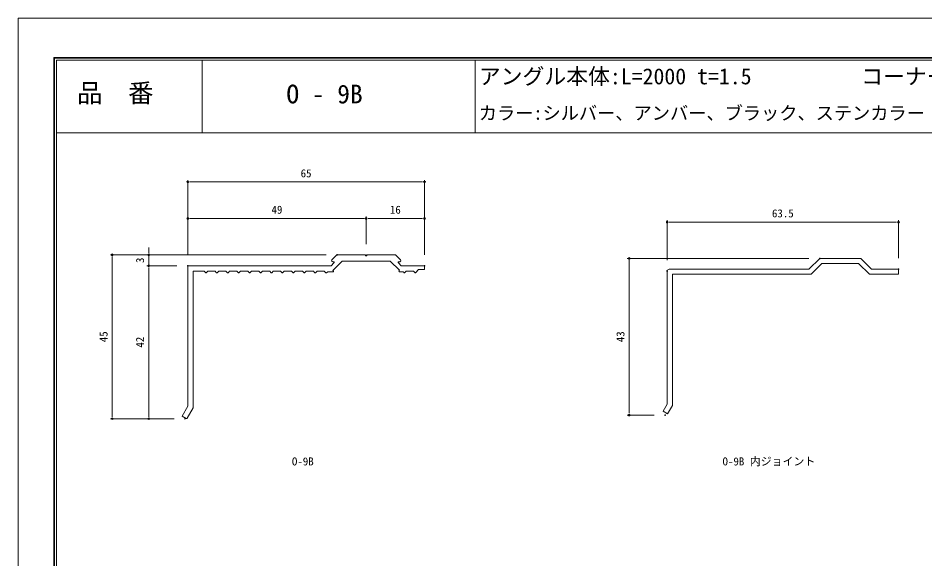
# Model space of a CAD drawing. Units: millimetres on the paper. Extents: x -210 to 210, y -148 to 148.
# Drawn here: x -210 to 39, y 0 to 148.5 of the extents above; entities that cross this region are included whole.
import ezdxf
from ezdxf.enums import TextEntityAlignment as Align

# ---------------------------------------------------------------- set-up
doc = ezdxf.new("R2010")
doc.units = ezdxf.units.MM
doc.header["$PDMODE"] = 32
doc.header["$PDSIZE"] = 0.2
for name, color, linetype, lineweight in [('0-0_0', 7, 'Continuous', 9), ('0-1_1-1図枠', 3, 'Continuous', 18), ('0-3_2-1寸法', 7, 'Continuous', 9), ('0-4_Defpoints', 7, 'Continuous', 9), ('0-6_5-1実寸型', 1, 'Continuous', 18)]:
    doc.layers.add(name, color=color, linetype=linetype, lineweight=lineweight)
doc.layers.add('0-2_1-2図名', color=7, linetype='Continuous')
doc.layers.add('0-5_1-4文字', color=7, linetype='Continuous')
doc.styles.add('ＭＳ ゴシック', font='')
doc.styles.get('ＭＳ ゴシック').set_extended_font_data('MS Gothic')

# ---------------------------------------------------------------- blocks, each defined once
blk = doc.blocks.new('_Dot')
at = {"layer": '0-0_0'}
for p, q in [((-0.5, 0), (-1, 0)), ((0.25, 0), (-0.25, 0))]:
    blk.add_line(p, q, dxfattribs=at)
blk.add_circle((0, 0), 0.25, dxfattribs=at)
blk = doc.blocks.new('D0')
at = {"layer": '0-3_2-1寸法'}
for p, q in [((178.256, 230.55), (178.256, 241.5)), ((179.256, 241), (240.756, 241)), ((241.756, 231.05), (241.756, 241.5))]:
    blk.add_line(p, q, dxfattribs=at)
at = {"layer": '0-4_Defpoints'}
for p in [(241.756, 241), (178.256, 227.55), (241.756, 228.05)]:
    blk.add_point(p, dxfattribs=at)
at = {"layer": '0-3_2-1寸法', "rotation": 180}
blk.add_blockref('_Dot', (178.256, 241), dxfattribs=at)
at = {"layer": '0-3_2-1寸法'}
blk.add_blockref('_Dot', (241.756, 241), dxfattribs=at)
at = {"layer": '0-3_2-1寸法', "style": 'ＭＳ ゴシック'}
blk.add_text('63.5', height=2.199, dxfattribs=at).set_placement((207.006, 241.625), align=Align.BOTTOM_LEFT)
blk = doc.blocks.new('D1')
at = {"layer": '0-3_2-1寸法'}
for p, q in [((217.126, 231), (167.288, 231)), ((167.788, 230), (167.788, 189)), ((174.69, 188), (167.288, 188))]:
    blk.add_line(p, q, dxfattribs=at)
at = {"layer": '0-4_Defpoints'}
for p in [(220.126, 231), (167.788, 188), (177.69, 188)]:
    blk.add_point(p, dxfattribs=at)
at = {"layer": '0-3_2-1寸法'}
for p, rotation in [((167.788, 231), 90), ((167.788, 188), 270)]:
    blk.add_blockref('_Dot', p, dxfattribs=dict(at, rotation=rotation))
at = {"layer": '0-3_2-1寸法', "style": 'ＭＳ ゴシック'}
blk.add_text('43', height=2.199, rotation=90, dxfattribs=at).set_placement((167.163, 208), align=Align.BOTTOM_LEFT)
blk = doc.blocks.new('D4')
at = {"layer": '0-3_2-1寸法'}
for p, q in [((46.584, 232), (46.584, 252.5)), ((110.584, 252), (47.584, 252)), ((111.584, 232), (111.584, 252.5))]:
    blk.add_line(p, q, dxfattribs=at)
at = {"layer": '0-4_Defpoints'}
for p in [(46.584, 252), (46.584, 229), (111.584, 229)]:
    blk.add_point(p, dxfattribs=at)
at = {"layer": '0-3_2-1寸法', "rotation": 180}
blk.add_blockref('_Dot', (46.584, 252), dxfattribs=at)
at = {"layer": '0-3_2-1寸法'}
blk.add_blockref('_Dot', (111.584, 252), dxfattribs=at)
at = {"layer": '0-3_2-1寸法', "style": 'ＭＳ ゴシック'}
blk.add_text('65', height=2.199, dxfattribs=at).set_placement((77.584, 252.625), align=Align.BOTTOM_LEFT)
blk = doc.blocks.new('D5')
at = {"layer": '0-3_2-1寸法'}
for p, q in [((43.584, 229), (35.354, 229)), ((35.854, 228), (35.854, 188)), ((42.844, 187), (35.354, 187))]:
    blk.add_line(p, q, dxfattribs=at)
at = {"layer": '0-4_Defpoints'}
for p in [(46.584, 229), (35.854, 187), (45.844, 187)]:
    blk.add_point(p, dxfattribs=at)
at = {"layer": '0-3_2-1寸法'}
for p, rotation in [((35.854, 229), 90), ((35.854, 187), 270)]:
    blk.add_blockref('_Dot', p, dxfattribs=dict(at, rotation=rotation))
at = {"layer": '0-3_2-1寸法', "style": 'ＭＳ ゴシック'}
blk.add_text('42', height=2.199, rotation=90, dxfattribs=at).set_placement((35.229, 206.5), align=Align.BOTTOM_LEFT)
blk = doc.blocks.new('D6')
at = {"layer": '0-3_2-1寸法'}
for p, q in [((84.584, 232), (35.354, 232)), ((35.854, 233), (35.854, 234)), ((35.854, 229), (35.854, 232)), ((43.584, 229), (35.354, 229)), ((35.854, 228), (35.854, 227))]:
    blk.add_line(p, q, dxfattribs=at)
at = {"layer": '0-4_Defpoints'}
for p in [(35.854, 232), (87.584, 232), (46.584, 229)]:
    blk.add_point(p, dxfattribs=at)
at = {"layer": '0-3_2-1寸法'}
for p, rotation in [((35.854, 232), 270), ((35.854, 229), 90)]:
    blk.add_blockref('_Dot', p, dxfattribs=dict(at, rotation=rotation))
at = {"layer": '0-3_2-1寸法', "style": 'ＭＳ ゴシック'}
blk.add_text('3', height=2.199, rotation=90, dxfattribs=at).set_placement((35.229, 229.75), align=Align.BOTTOM_LEFT)
blk = doc.blocks.new('D7')
at = {"layer": '0-3_2-1寸法'}
for p, q in [((46.584, 232), (46.584, 242.5)), ((47.584, 242), (94.584, 242)), ((95.584, 234.9), (95.584, 242.5))]:
    blk.add_line(p, q, dxfattribs=at)
at = {"layer": '0-4_Defpoints'}
for p in [(95.584, 242), (95.584, 231.9), (46.584, 229)]:
    blk.add_point(p, dxfattribs=at)
at = {"layer": '0-3_2-1寸法', "rotation": 180}
blk.add_blockref('_Dot', (46.584, 242), dxfattribs=at)
at = {"layer": '0-3_2-1寸法'}
blk.add_blockref('_Dot', (95.584, 242), dxfattribs=at)
at = {"layer": '0-3_2-1寸法', "style": 'ＭＳ ゴシック'}
blk.add_text('49', height=2.199, dxfattribs=at).set_placement((69.584, 242.625), align=Align.BOTTOM_LEFT)
blk = doc.blocks.new('D8')
at = {"layer": '0-3_2-1寸法'}
for p, q in [((95.584, 234.9), (95.584, 242.5)), ((96.584, 242), (110.584, 242)), ((111.584, 232), (111.584, 242.5))]:
    blk.add_line(p, q, dxfattribs=at)
at = {"layer": '0-4_Defpoints'}
for p in [(111.584, 242), (95.584, 231.9), (111.584, 229)]:
    blk.add_point(p, dxfattribs=at)
at = {"layer": '0-3_2-1寸法', "rotation": 180}
blk.add_blockref('_Dot', (95.584, 242), dxfattribs=at)
at = {"layer": '0-3_2-1寸法'}
blk.add_blockref('_Dot', (111.584, 242), dxfattribs=at)
at = {"layer": '0-3_2-1寸法', "style": 'ＭＳ ゴシック'}
blk.add_text('16', height=2.199, dxfattribs=at).set_placement((102.084, 242.625), align=Align.BOTTOM_LEFT)
blk = doc.blocks.new('D9')
at = {"layer": '0-3_2-1寸法'}
for p, q in [((84.584, 232), (25.354, 232)), ((25.854, 188), (25.854, 231)), ((42.844, 187), (25.354, 187))]:
    blk.add_line(p, q, dxfattribs=at)
at = {"layer": '0-4_Defpoints'}
for p in [(25.854, 232), (87.584, 232), (45.844, 187)]:
    blk.add_point(p, dxfattribs=at)
at = {"layer": '0-3_2-1寸法'}
for p, rotation in [((25.854, 232), 90), ((25.854, 187), 270)]:
    blk.add_blockref('_Dot', p, dxfattribs=dict(at, rotation=rotation))
at = {"layer": '0-3_2-1寸法', "style": 'ＭＳ ゴシック'}
blk.add_text('45', height=2.199, rotation=90, dxfattribs=at).set_placement((25.229, 208), align=Align.BOTTOM_LEFT)

msp = doc.modelspace()

# ---------------------------------------------------------------- linework, layer by layer
at = {"layer": '0-1_1-1図枠'}
for p, q in [((-199.997, 137.5), (-199.997, -137.5)), ((-199.997, 137.5), (200.003, 137.5)), ((-199.497, 137), (-199.497, -137)), ((-199.497, 137), (199.503, 137)), ((-159.497, 137), (-159.497, 117)), ((-84.497, 137), (-84.497, 117)), ((-199.497, 117), (199.503, 117))]:
    msp.add_line(p, q, dxfattribs=at)
at = {"layer": '0-4_Defpoints'}
for q in [(-200.197, -137.7), (200.203, 137.7), (-200.197, -137.7), (200.203, 137.7)]:
    msp.add_line((-200.197, 137.7), q, dxfattribs=at)
msp.add_lwpolyline([(-209.997, -148.5), (-209.997, 148.5), (210.003, 148.5), (210.003, -148.5)], close=True, dxfattribs=at)
at = {"layer": '0-6_5-1実寸型'}
for p, q in [((-123.412, 81.6), (-123.619, 81.6)), ((-105.219, 81.6), (-105.426, 81.6))]:
    msp.add_line(p, q, dxfattribs=at)
for points in [[(-123.831, 82.112), (-122.443, 83.5), (-114.719, 83.5), (-114.588, 83.293)], [(-114.25, 83.293), (-114.119, 83.5), (-106.395, 83.5), (-105.007, 82.112)], [(-31.712, 39.839), (-30.347, 42.112), (-30.347, 78.15), (7.753, 78.15), (10.703, 81.1), (20.803, 81.1), (23.753, 78.15), (31.753, 78.15), (31.753, 79.55), (24.333, 79.55), (21.383, 82.5), (10.123, 82.5), (7.173, 79.55), (-31.247, 79.55)], [(-163.811, 38.522), (-164.951, 39.162), (-163.419, 41.892), (-163.419, 80.5), (-124.029, 80.5), (-123.27, 81.259)], [(-105.36, 79.141), (-105.254, 79.248), (-107.806, 81.8), (-121.032, 81.8), (-123.619, 79.213), (-123.463, 79.056)], [(-105.568, 81.259), (-104.809, 80.5), (-98.419, 80.5), (-98.419, 79.5), (-100.056, 79.5), (-100.763, 78.624)], [(-158.574, 78.624), (-158.919, 79.05), (-161.919, 79.05), (-161.919, 41.5), (-163.545, 38.602)], [(-155.574, 78.624), (-155.919, 79.05), (-157.919, 79.05), (-158.264, 78.624)], [(-152.574, 78.624), (-152.919, 79.05), (-154.919, 79.05), (-155.264, 78.624)], [(-149.574, 78.624), (-149.919, 79.05), (-151.919, 79.05), (-152.264, 78.624)], [(-146.574, 78.624), (-146.919, 79.05), (-148.919, 79.05), (-149.264, 78.624)], [(-143.574, 78.624), (-143.919, 79.05), (-145.919, 79.05), (-146.264, 78.624)], [(-140.574, 78.624), (-140.919, 79.05), (-142.919, 79.05), (-143.264, 78.624)], [(-137.574, 78.624), (-137.919, 79.05), (-139.919, 79.05), (-140.264, 78.624)], [(-134.574, 78.624), (-134.919, 79.05), (-136.919, 79.05), (-137.264, 78.624)], [(-131.574, 78.624), (-131.919, 79.05), (-133.919, 79.05), (-134.264, 78.624)], [(-128.574, 78.624), (-128.919, 79.05), (-130.919, 79.05), (-131.264, 78.624)], [(-125.574, 78.624), (-125.919, 79.05), (-127.919, 79.05), (-128.264, 78.624)], [(-123.569, 78.8), (-124.919, 78.8), (-125.322, 78.575)], [(-104.075, 78.624), (-104.217, 78.8), (-105.219, 78.8)], [(-101.075, 78.624), (-101.418, 79.05), (-103.42, 79.05), (-103.763, 78.624)], [(-31.747, 79.05), (-31.747, 42.5), (-32.912, 40.561), (-31.712, 39.839)]]:
    msp.add_lwpolyline(points, dxfattribs=at)
for centre, radius, start, end in [((-114.419, 83.4), 0.2, 212.33353, 327.66647), ((-123.619, 81.9), 0.3, 135, 270), ((-123.412, 81.4), 0.2, 315, 90), ((-105.426, 81.4), 0.2, 90, 225), ((-105.219, 81.9), 0.3, 270, 45), ((-158.419, 78.75), 0.2, 218.97666, 321.02334), ((-155.419, 78.75), 0.2, 218.97666, 321.02334), ((-152.419, 78.75), 0.2, 218.97666, 321.02334), ((-149.419, 78.75), 0.2, 218.97666, 321.02334), ((-146.419, 78.75), 0.2, 218.97666, 321.02334), ((-143.419, 78.75), 0.2, 218.97666, 321.02334), ((-140.419, 78.75), 0.2, 218.97666, 321.02334), ((-137.419, 78.75), 0.2, 218.97666, 321.02334), ((-134.419, 78.75), 0.2, 218.97666, 321.02334), ((-131.419, 78.75), 0.2, 218.97666, 321.02334), ((-128.419, 78.75), 0.2, 218.97666, 321.02334), ((-125.419, 78.75), 0.2, 218.97666, 299.16473), ((-123.569, 78.95), 0.15, 270, 45), ((-105.219, 79), 0.2, 135, 270), ((-103.919, 78.75), 0.2, 218.9341, 321.0659), ((-100.919, 78.75), 0.2, 218.9341, 321.0659), ((-31.247, 79.05), 0.5, 90, 180), ((-163.719, 38.7), 0.2, 242.70791, 330.70942)]:
    msp.add_arc(centre, radius, start, end, dxfattribs=at)

# ---------------------------------------------------------------- block references
at = {"layer": '0-3_2-1寸法'}
for name in ['D4', 'D7', 'D8', 'D0', 'D6', 'D9', 'D1', 'D5']:
    msp.add_blockref(name, (-210.003, -148.5), dxfattribs=at)

# ---------------------------------------------------------------- texts
at = {"layer": '0-2_1-2図名', "style": 'ＭＳ ゴシック'}
for s, p in [('品\u3000番', (-193.828, 123.82)), ('O - 9B', (-136.328, 123.553))]:
    msp.add_text(s, height=5.132, dxfattribs=at).set_placement(p, align=Align.BOTTOM_LEFT)
at = {"layer": '0-3_2-1寸法', "style": 'ＭＳ ゴシック'}
for s, p in [('O-9B', (-134.817, 25)), ('O-9B 内ジョイント', (-16.566, 25))]:
    msp.add_text(s, height=2.199, dxfattribs=at).set_placement(p, align=Align.BOTTOM_LEFT)
at = {"layer": '0-5_1-4文字', "style": 'ＭＳ ゴシック'}
for s, height, p in [('アングル本体:L=2000 t=1.5', 4.399, (-83.497, 129)), ('コーナー 200ｘ200', 4.399, (21.503, 129)), ('カラー:シルバー、アンバー、ブラック、ステンカラー', 3.666, (-83.497, 119.5))]:
    msp.add_text(s, height=height, dxfattribs=at).set_placement(p, align=Align.BOTTOM_LEFT)

doc.saveas('drawing.dxf')
